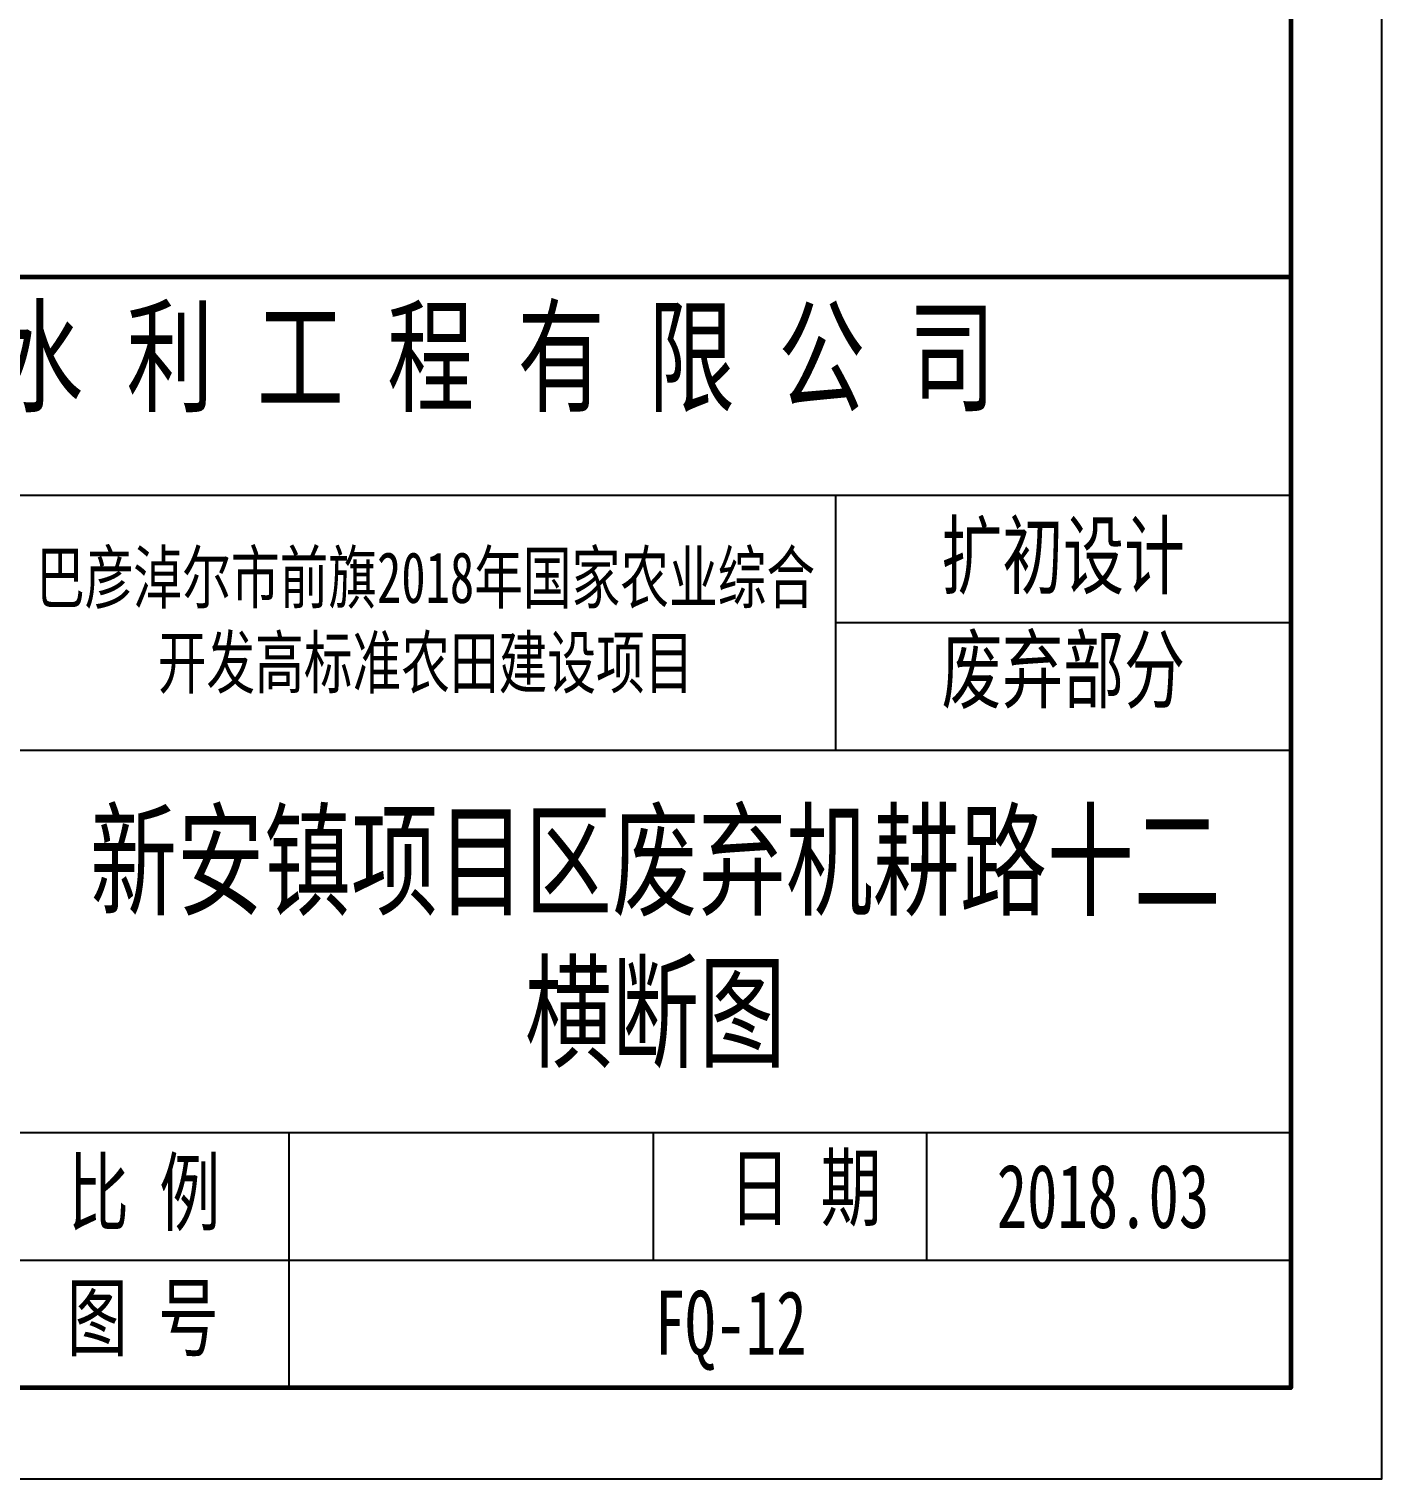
# Model space of a CAD drawing. Extents: x 695776 to 1250176, y 4443437 to 9025597.
# Drawn here: x 743548 to 752460, y 4443437 to 4452989 of the extents above; entities that cross this region are included whole.
import ezdxf

# ---------------------------------------------------------------- set-up
doc = ezdxf.new("R2010")
doc.units = 0
doc.header["$LTSCALE"] = 0.5
doc.layers.add('图框', color=7, linetype='CONTINUOUS')
doc.styles.add('仿宋', font='仿宋_GB2312.ttf', dxfattribs={"width": 0.7})

msp = doc.modelspace()

# ---------------------------------------------------------------- linework, layer by layer
at = {"layer": '图框', "color": 7, "lineweight": 60}
msp.add_line((737460.3742, 4451356.8735), (751860.3742, 4451356.8735), dxfattribs=at)
at = {"layer": '图框', "color": 7}
for p, q in [((751860.3742, 4449916.8735), (737460.3742, 4449916.8735)), ((748860.3742, 4449916.8735), (748860.3742, 4448236.8735)), ((748860.3768, 4449916.874), (748860.3768, 4448236.874)), ((751860.3742, 4449076.8735), (748860.3742, 4449076.8735)), ((751860.3768, 4449076.874), (748860.3768, 4449076.874)), ((751860.3742, 4448236.8735), (737460.3742, 4448236.8735)), ((751860.3742, 4445716.8735), (737460.3742, 4445716.8735)), ((751860.3768, 4445716.874), (737460.3768, 4445716.874)), ((745260.3742, 4445716.8735), (745260.3742, 4444036.8735)), ((745260.3768, 4445716.874), (745260.3768, 4444036.874)), ((747660.3742, 4445716.8735), (747660.3742, 4444876.8735)), ((747660.3768, 4445716.874), (747660.3768, 4444876.874)), ((749460.3742, 4445716.8735), (749460.3742, 4444876.8735)), ((749460.3768, 4445716.874), (749460.3768, 4444876.874)), ((751860.3742, 4444876.8735), (737460.3742, 4444876.8735))]:
    msp.add_line(p, q, dxfattribs=at)
at = {"layer": '图框', "linetype": 'Continuous', "lineweight": -2, "flags": 128}
msp.add_lwpolyline([(702060.3742, 4479076.8735), (702060.3742, 4443436.8735), (752460.3742, 4443436.8735), (752460.3742, 4479076.8735), (702060.3742, 4479076.8735)], dxfattribs=at)
at = {"layer": '图框', "linetype": 'Continuous', "lineweight": 60, "flags": 128}
msp.add_lwpolyline([(705060.3742, 4478476.8735), (751860.3742, 4478476.8735), (751860.3742, 4444036.8735), (705060.3742, 4444036.8735), (705060.3742, 4478476.8735)], dxfattribs=at)

# ---------------------------------------------------------------- texts
at = {"layer": '图框', "linetype": 'Continuous', "style": '仿宋'}
for s, insert, char_height, width, attachment_point in [('\u3000内 蒙 古 恒 源 水 利 工 程 有 限 公 司', (738465.7612, 4451130.5639), 600, 12975.456, 1), ('扩初设计', (750360.3742, 4449496.8735), 420, 3000, 5), ('巴彦淖尔市前旗2018年国家农业综合开发高标准农田建设项目', (746160.3742, 4449076.8735), 336, 5400, 5), ('废弃部分', (750360.3742, 4448744.1535), 420, 3000, 5), ('新安镇项目区废弃机耕路十二横断图', (747674.5285, 4446976.8735), 600, 7762.857708, 5), ('日 期', (748161.1082, 4445567.3573), 420, 1384.032427, 1), ('比 例', (743805.4027, 4445535.2833), 420, 1384.032427, 1), ('2018.03', (749922.5717, 4445510.5926), 420, 1384.032427, 1), ('图 号', (743796.8026, 4444710.4923), 420, 1384.032427, 1), ('FQ-12', (747669.9106, 4444676.7053), 420, 1384.032427, 1)]:
    msp.add_mtext(s, dxfattribs=dict(at, insert=insert, char_height=char_height, width=width, attachment_point=attachment_point))

doc.saveas('drawing.dxf')
